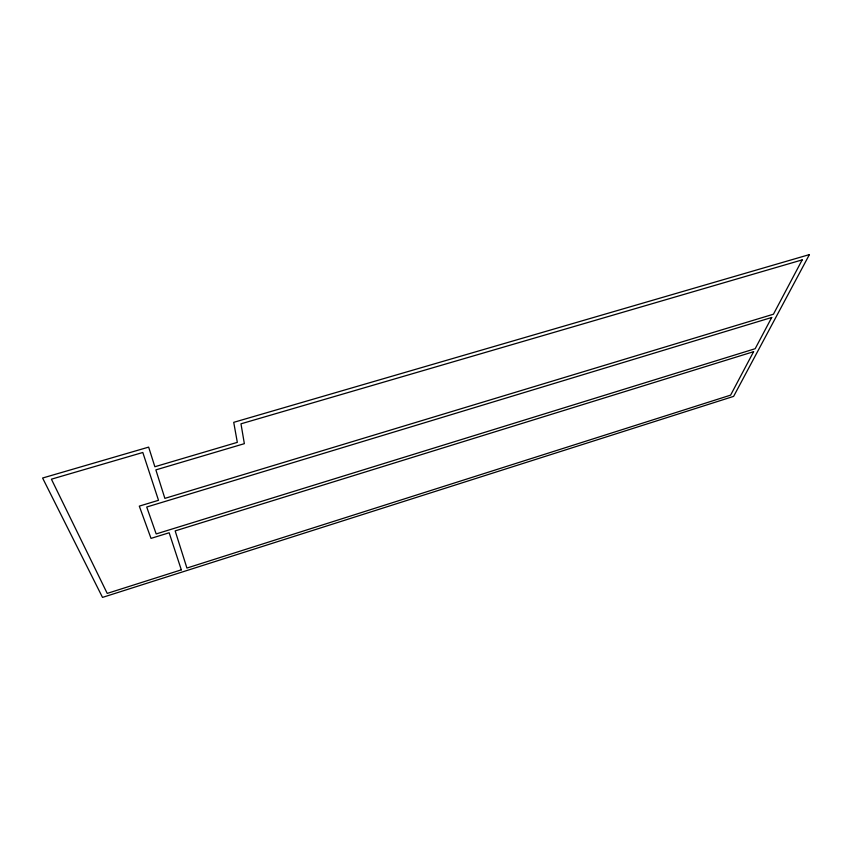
<?xml version="1.0" encoding="UTF-8"?>
<svg xmlns="http://www.w3.org/2000/svg" width="852" height="852" viewBox="0 0 852 852"><rect width="100%" height="100%" fill="white"/><g stroke="black" fill="none" stroke-linecap="round" stroke-linejoin="round"><path stroke-width="1.28" d="M753.594 351.695L730.601 395.147L186.918 568.06L175.161 530.902L753.594 351.695M771.71 317.487L755.181 348.713L156.182 533.938L146.714 507.015L771.71 317.487M802.19 259.881L773.435 314.218L164.873 498.377L155.863 469.889L244.354 443.668L240.978 423.817L802.19 259.881M809.4 254.599L733.625 396.372L102.506 597.401L42.6 478.025L148.653 447.119L154.862 466.736L237.325 442.358L233.725 422.336L809.4 254.599M181.316 569.839L107.224 593.407L51.408 479.186L142.816 452.487L158.504 500.305L139.302 506.12L151.017 538.379L169.154 532.766L181.316 569.839"/></g></svg>
